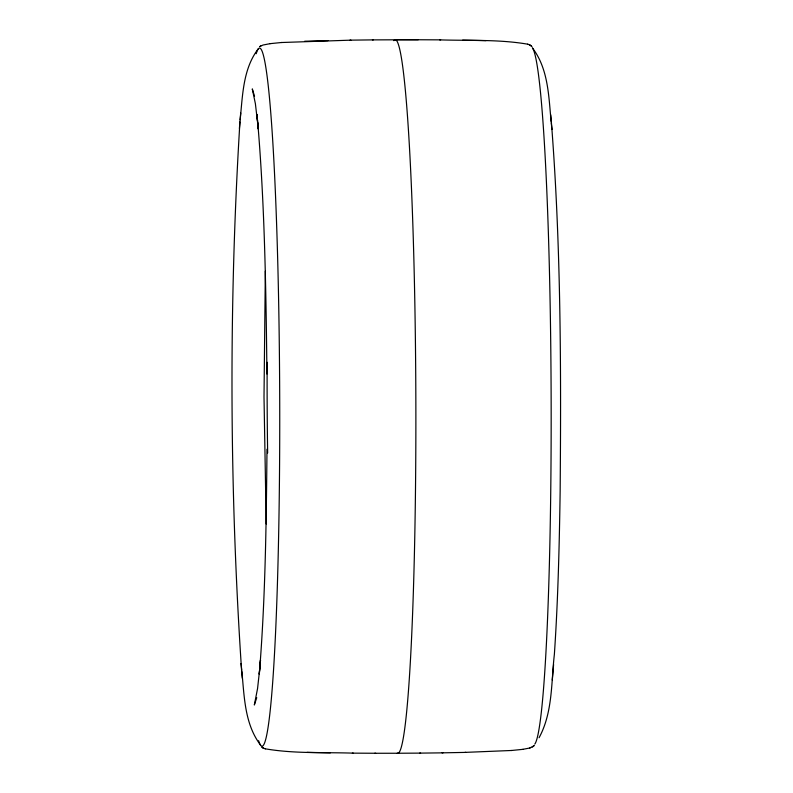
<?xml version="1.0" encoding="UTF-8"?>
<svg xmlns="http://www.w3.org/2000/svg" width="793" height="793" viewBox="0 0 793 793"><rect width="100%" height="100%" fill="white"/><g stroke="black" fill="none" stroke-linecap="round" stroke-linejoin="round"><path stroke-width="1.19" d="M266.993 449.205C266.279 524.242 265.387 599.389 259.281 674.219L260.5 660.192M265.338 271.147L264.01 396.966L266.21 523.995M239.942 121.904C228.741 304.334 229.455 487.705 241.568 670.065M539.071 737.728C552.89 712.362 551.155 682.277 554.366 654.394C558.034 600.251 559.313 545.971 560.145 491.71C561.166 368.765 560.988 245.592 551.432 122.945M240.14 119.802C242.698 95.566 242.836 68.743 258.488 48.551M552.295 680.057L553.603 664.504M239.397 128.496L240.695 112.993M260.025 665.466L260.51 660.054M259.876 667.518L257.566 688.493L254.335 704.997L256.744 697.691M529.774 748.027L533.877 745.836M533.818 745.906L534.195 745.47M533.362 746.332L532.212 747.105M259.757 46.589L263.008 45.032L270.145 43.655M259.638 46.668L260.788 45.905M530.111 747.938L522.855 749.345M281.515 42.515L350.902 40.156M464.995 752.388L511.485 750.485M269.927 43.674L281.733 42.485M511.267 750.515L523.073 749.326M304.681 41.236L328.005 40.612M442.097 752.844L465.887 752.388M350.01 40.156L373.305 39.878M419.695 753.122L442.99 752.844M372.413 39.888L418.238 39.729M397.204 753.251L420.587 753.112M374.762 753.271L398.126 753.251M395.33 39.65L440.64 39.858M352.36 753.142L375.654 753.261M439.748 39.868C469.069 40.83 498.777 39.204 527.791 44.2M353.252 753.142C323.931 752.17 294.223 753.796 265.209 748.8M462.646 40.165L485.98 40.641M307.02 752.359L330.354 752.835M529.565 44.854L531.588 46.281M262.057 747.303L263.435 748.156M527.682 44.16L529.674 44.894M263.326 748.116L265.318 748.85M531.062 45.776L529.912 45.013M261.938 747.224L263.088 747.987M531.469 46.143L531.895 46.648M260.639 745.192C242.936 721.967 244.452 691.03 240.993 663.523M532.708 48.304C550.074 71.479 548.558 102.168 552.007 129.477M254.533 96.221L252.293 88.905L255.386 103.695L258.359 129.12L256.932 114.489L257.586 121.319M257.725 122.479C264.783 206.111 266.002 290.109 266.934 373.989M550.699 114.777L551.294 121.517M241.706 671.493L242.301 678.223M256.218 53.716A349.049 18.913 89.8 0 1 279.691 395.499A349.049 18.913 89.8 0 1 258.627 740.702M393.873 40.671A356.85 19.339 89.8 0 1 415.77 382.285A356.85 19.339 89.8 0 1 397.749 753.35M532.351 47.798A349.049 18.913 89.8 0 1 551.125 394.607A349.049 18.913 89.8 0 1 534.789 744.102M267.647 452.991A259.053 14.036 89.8 0 1 267.142 362.302"/></g></svg>
